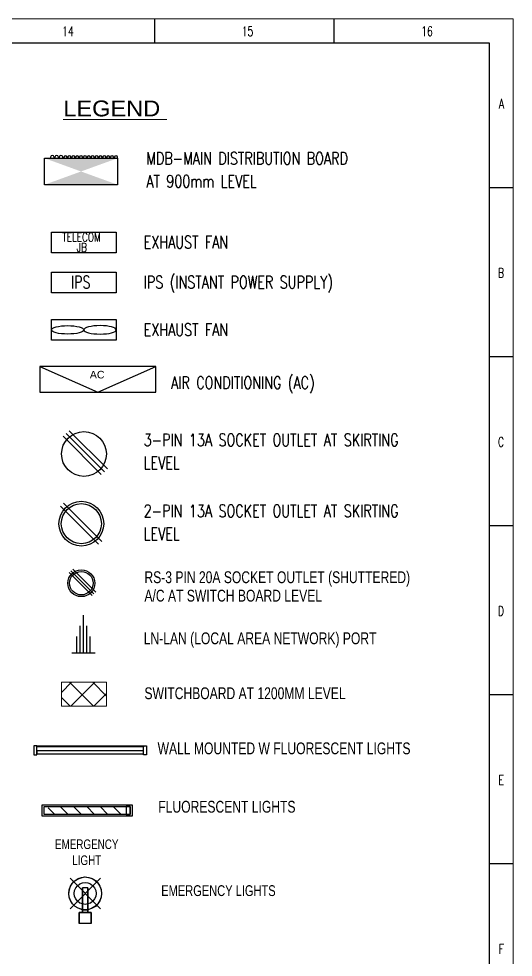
# Model space of a CAD drawing. Header units: inches. Extents: x 255 to 1155, y -3 to 634.
# Drawn here: x 1000.1 to 1155.3, y 339 to 633.7 of the extents above; entities that cross this region are included whole.
import ezdxf

# ---------------------------------------------------------------- set-up
doc = ezdxf.new("R2010")
doc.units = ezdxf.units.IN
doc.header["$MEASUREMENT"] = 0
for name, color, linetype, lineweight in [('E-LAN', 6, 'Continuous', 30), ('E-Legend', 7, 'Continuous', 30), ('E-MDB', 1, 'Continuous', 30), ('E-WTL-Wall-Tube-Light', 7, 'Continuous', 30), ('Switchboard', 30, 'Continuous', 13), ('Text', 252, 'Continuous', 15)]:
    doc.layers.add(name, color=color, linetype=linetype, lineweight=lineweight)
for name, color, linetype in [('Exhaust Fans', 7, 'Continuous'), ('HVAC', 44, 'Continuous'), ('Layer 1', 7, 'Continuous'), ('Panels', 1, 'Continuous'), ('Sockets', 7, 'Continuous')]:
    doc.layers.add(name, color=color, linetype=linetype)
doc.styles.get("Standard").update_dxf_attribs({"font": 'arial.ttf'})
doc.styles.add('Swiss721', font='swisscl.ttf')
doc.styles.add('TAVE1', font='ROMANS.shx', dxfattribs={"width": 0.75})
doc.styles.add('TEG BORDER', font='txt_qlt.shx', dxfattribs={"width": 0.7, "bigfont": 'hztxt.shx'})
doc.styles.add('TIMES', font='ARIALN.TTF')

# ---------------------------------------------------------------- blocks, each defined once
blk = doc.blocks.new('252 BORDER A2')
for p, q in [((519.75, 420), (519.75, 415)), ((556.87, 420), (556.87, 415)), ((594, 385), (589, 385)), ((594, 350), (589, 350)), ((594, 315), (589, 315)), ((594, 280), (589, 280)), ((594, 245), (589, 245))]:
    blk.add_line(p, q)
at = {"color": 5, "lineweight": 15}
blk.add_lwpolyline([(0, 420), (594, 420), (594, 0), (0, 0)], close=True, dxfattribs=at)
blk.add_lwpolyline([(5, 415), (589, 415), (589, 5), (5, 5)], close=True)
at = {"char_height": 2, "width": 2, "style": 'TEG BORDER'}
for s, insert, attachment_point in [('\\pi-0.033333;14', (500.67, 418.41), 1), ('\\pi2.2204e-016;15', (537.8, 418.41), 1), ('\\pi0.033333;16', (574.92, 418.41), 1), ('A', (592.09, 403.39), 3), ('B', (592.09, 368.39), 3), ('C', (592.09, 333.39), 3), ('D', (592.09, 298.39), 3), ('E', (592.09, 263.39), 3), ('F', (592.09, 228.39), 3)]:
    blk.add_mtext(s, dxfattribs=dict(at, insert=insert, attachment_point=attachment_point))
blk = doc.blocks.new('A$C63C712C3')
at = {"ltscale": 2}
for p, q in [((40, 42), (34, 42)), ((40, 16), (34, 16)), ((1231, 42), (1237, 42)), ((1231, 16), (1237, 16))]:
    blk.add_line(p, q, dxfattribs=at)
for points in [[(35, 103), (0, 103), (0, 0), (35, 0)], [(35, 103), (1235, 103), (1235, 90), (35, 90)], [(40, 48), (1231, 48), (1231, 10), (40, 10)], [(1235, 103), (1271, 103), (1271, 0), (1235, 0)]]:
    blk.add_lwpolyline(points, close=True, dxfattribs=at)
blk = doc.blocks.new('ASDSAETR')
for p, q in [((51404, -7188.31), (51404, -7197.3)), ((51404, -7190.29), (51410.36, -7190.29)), ((51404, -7191.55), (51414.43, -7191.55)), ((51404, -7192.81), (51418.49, -7192.81)), ((51404, -7194.07), (51414.43, -7194.07)), ((51404, -7195.33), (51410.36, -7195.33))]:
    blk.add_line(p, q)

msp = doc.modelspace()

# ---------------------------------------------------------------- hatches: boundary and pattern name
h = msp.add_hatch()
h.set_pattern_fill('ANSI31', color=256, scale=23.540904, angle=90)
h.set_pattern_definition([(135, (1081.8968, 250.9502), (-2.08074, -2.08074), [])])
h.paths.add_polyline_path([(1009.31, 386.34), (1009.31, 383.87), (1033.8, 383.87), (1033.8, 386.34)])
at = {"layer": 'Panels'}
h = msp.add_hatch(color=256, dxfattribs=at)
h.dxf.hatch_style = 1
h.paths.add_polyline_path([(1019.62, 585.72), (1008.17, 581.56), (1031.08, 581.56)])
h.paths.add_polyline_path([(1008.17, 589.88), (1019.62, 585.72), (1031.08, 589.88)])
at = {"layer": 'Switchboard'}
h = msp.add_hatch(dxfattribs=at)
h.set_pattern_fill('ANSI37', color=256, scale=41.196582, angle=180)
h.set_pattern_definition([(225, (1336.751, 956.6443), (3.641298, -3.641298), []), (315, (1336.751, 956.6443), (3.641298, 3.641298), [])])
h.paths.add_polyline_path([(1013.46, 425.34), (1013.46, 417.8), (1027.66, 417.8), (1027.66, 425.34)])

# ---------------------------------------------------------------- linework, layer by layer
for points in [[(1035.68, 386.85), (1035.68, 383.32), (1007.43, 383.32), (1007.43, 386.85)], [(1035.06, 386.34), (1035.06, 383.87), (1008.05, 383.87), (1008.05, 386.34)], [(1035.06, 383.87), (1035.06, 386.34), (1033.8, 386.34), (1033.8, 383.87)]]:
    msp.add_lwpolyline(points, close=True)
at = {"layer": 'Exhaust Fans'}
for points in [[(1030.68, 566.69), (1030.68, 560.21), (1010.35, 560.21), (1010.35, 566.69)], [(1030.68, 554.14), (1030.68, 547.66), (1010.35, 547.66), (1010.35, 554.14)], [(1030.68, 539.23), (1030.68, 532.75), (1010.35, 532.75), (1010.35, 539.23)]]:
    msp.add_lwpolyline(points, close=True, dxfattribs=at)
msp.add_ellipse((1015.43, 535.99), major_axis=(5.08, 0), ratio=0.260631, dxfattribs=at)
at = {"layer": 'Exhaust Fans', "extrusion": (0, 0, -1)}
msp.add_ellipse((1025.6, 535.99), major_axis=(-5.08, 0), ratio=0.260631, dxfattribs=at)
at = {"layer": 'HVAC'}
for p, q in [((1006.64, 524.46), (1024.87, 516.42)), ((1024.87, 516.42), (1043.1, 524.46))]:
    msp.add_line(p, q, dxfattribs=at)
msp.add_lwpolyline([(1043.1, 524.46), (1006.64, 524.46), (1006.64, 516.42), (1043.1, 516.42)], close=True, dxfattribs=at)
at = {"layer": 'Layer 1', "color": 1}
msp.add_line((1022.84, 349.57), (1019.01, 349.57), dxfattribs=at)
for points in [[(1015.78, 358.66), (1015.86, 359.86), (1016.16, 360.99), (1016.76, 362.04), (1017.51, 362.86), (1018.49, 363.54), (1019.61, 363.99), (1020.74, 364.21), (1021.94, 364.06), (1023.07, 363.76), (1024.04, 363.09), (1024.87, 362.34), (1025.54, 361.29), (1025.92, 360.23), (1026.07, 359.03)], [(1015.78, 359.03), (1015.93, 360.16), (1016.31, 361.29), (1016.91, 362.26), (1017.74, 363.09), (1018.71, 363.69), (1019.76, 364.06), (1020.96, 364.21), (1022.09, 364.06), (1023.14, 363.69), (1024.12, 363.09), (1024.94, 362.26), (1025.54, 361.29), (1025.92, 360.16), (1026.07, 359.03), (1025.92, 357.91), (1025.54, 356.78), (1024.94, 355.81), (1024.12, 354.98), (1023.14, 354.38), (1022.09, 354), (1020.96, 353.93), (1019.76, 354), (1018.71, 354.38), (1017.74, 354.98), (1016.91, 355.81), (1016.31, 356.78), (1015.93, 357.91), (1015.78, 359.03)], [(1025.69, 354.23), (1016.16, 363.84)], [(1025.69, 363.84), (1016.16, 354.23)], [(1017.51, 359.03), (1017.59, 359.93), (1017.96, 360.76), (1018.49, 361.44), (1019.24, 362.04), (1020.06, 362.34), (1020.96, 362.49), (1021.79, 362.34), (1022.62, 362.04), (1023.37, 361.44), (1023.89, 360.76), (1024.27, 359.93), (1024.34, 359.03), (1024.27, 358.13), (1023.89, 357.31), (1023.37, 356.63), (1022.62, 356.03), (1021.79, 355.73), (1020.96, 355.58), (1020.06, 355.73), (1019.24, 356.03), (1018.49, 356.63), (1017.96, 357.31), (1017.59, 358.13), (1017.51, 359.03)], [(1020.06, 353.03), (1021.79, 353.03), (1021.79, 360.76)], [(1020.06, 353.03), (1020.06, 360.76), (1020.06, 353.55), (1020.06, 353.03), (1021.79, 353.03)], [(1021.79, 360.76), (1020.06, 360.76)], [(1021.79, 360.76), (1020.06, 360.76)], [(1021.79, 360.76), (1021.79, 353.03)], [(1019.69, 354.08), (1018.71, 354.38), (1017.74, 354.98), (1016.98, 355.73), (1016.38, 356.63), (1016.01, 357.61), (1015.78, 358.66)], [(1026.07, 359.03), (1025.92, 357.83), (1025.54, 356.71), (1024.87, 355.73), (1023.97, 354.9), (1022.92, 354.3), (1021.79, 353.93)], [(1019.69, 354.08), (1020.06, 353.93), (1021.79, 353.93)], [(1022.84, 349.57), (1022.84, 353.03), (1019.01, 353.03), (1019.01, 349.57)], [(1019.01, 349.57), (1019.01, 353.03)], [(1019.01, 353.03), (1022.84, 353.03)], [(1022.84, 353.03), (1022.84, 349.57)]]:
    msp.add_lwpolyline(points, dxfattribs=at)
at = {"layer": 'Panels'}
msp.add_lwpolyline([(1031.08, 581.56), (1008.17, 581.56), (1008.17, 589.88), (1031.08, 589.88)], close=True, dxfattribs=at)
for points in [[(1011.15, 589.9), (1011.15, 590.22, 1), (1010.06, 590.22), (1010.06, 589.9)], [(1012.51, 589.9), (1012.51, 590.22, 1), (1011.42, 590.22), (1011.42, 589.9)], [(1013.87, 589.9), (1013.87, 590.22, 1), (1012.78, 590.22), (1012.78, 589.9)], [(1015.23, 589.88), (1015.23, 590.17, 1), (1014.25, 590.17), (1014.25, 589.88)], [(1016.45, 589.88), (1016.45, 590.17, 1), (1015.48, 590.17), (1015.48, 589.88)], [(1017.67, 589.88), (1017.67, 590.17, 1), (1016.69, 590.17), (1016.69, 589.88)], [(1018.89, 589.88), (1018.89, 590.17, 1), (1017.92, 590.17), (1017.92, 589.88)], [(1020.1, 589.88), (1020.1, 590.17, 1), (1019.13, 590.17), (1019.13, 589.88)], [(1021.33, 589.88), (1021.33, 590.17, 1), (1020.35, 590.17), (1020.35, 589.88)], [(1022.54, 589.88), (1022.54, 590.17, 1), (1021.57, 590.17), (1021.57, 589.88)], [(1023.78, 589.88), (1023.78, 590.17, 1), (1022.8, 590.17), (1022.8, 589.88)], [(1024.99, 589.88), (1024.99, 590.17, 1), (1024.02, 590.17), (1024.02, 589.88)], [(1026.2, 589.88), (1026.2, 590.17, 1), (1025.23, 590.17), (1025.23, 589.88)], [(1027.42, 589.88), (1027.42, 590.17, 1), (1026.45, 590.17), (1026.45, 589.88)], [(1028.64, 589.88), (1028.64, 590.17, 1), (1027.67, 590.17), (1027.67, 589.88)], [(1029.84, 589.88), (1029.84, 590.17, 1), (1028.86, 590.17), (1028.86, 589.88)], [(1031.08, 589.88), (1031.08, 590.17, 1), (1030.11, 590.17), (1030.11, 589.88)]]:
    msp.add_lwpolyline(points, format="xyb", dxfattribs=at)
at = {"layer": 'Sockets', "color": 5}
for p, q in [((1027.91, 492.31), (1015.9, 504.31)), ((1025.97, 490.57), (1013.96, 502.58)), ((1026.94, 491.44), (1014.93, 503.45))]:
    msp.add_line(p, q, dxfattribs=at)
at = {"layer": 'Sockets', "color": 3}
for p, q in [((1025.15, 468.67), (1013.14, 480.68)), ((1026.12, 469.54), (1014.11, 481.55)), ((1015.88, 459.8), (1023.08, 452.59)), ((1016.46, 460.32), (1023.66, 453.11)), ((1017.04, 460.84), (1024.25, 453.63))]:
    msp.add_line(p, q, dxfattribs=at)
at = {"layer": 'Sockets', "color": 5}
msp.add_circle((1020.54, 497.02), 7.03, dxfattribs=at)
at = {"layer": 'Sockets', "color": 3}
for centre, radius in [((1019.72, 475.13), 7.03), ((1019.72, 475.13), 6.29), ((1019.72, 456.45), 4.22), ((1019.72, 456.45), 3.68)]:
    msp.add_circle(centre, radius, dxfattribs=at)
at = {"layer": 'Switchboard'}
msp.add_lwpolyline([(1027.66, 417.8), (1013.46, 417.8), (1013.46, 425.34), (1027.66, 425.34)], close=True, dxfattribs=at)

# ---------------------------------------------------------------- block references
at = {"xscale": 1.5163271442, "yscale": 1.5163271442, "zscale": 1.5163271442}
msp.add_blockref('252 BORDER A2', (254.56, -3.19), dxfattribs=at)
at = {"layer": 'E-LAN', "lineweight": -2, "xscale": 0.8164800000000004, "yscale": 0.8164800000000004, "zscale": 0.8164800000000004, "rotation": 89.99999999999999}
msp.add_blockref('ASDSAETR', (-4852.4, -41535.77), dxfattribs=at)
at = {"layer": 'E-WTL-Wall-Tube-Light', "lineweight": 0, "xscale": 0.02788986708809698, "yscale": 0.02788986708809698, "zscale": 0.02788986708809698}
msp.add_blockref('A$C63C712C3', (1004.77, 402.54), dxfattribs=at)

# ---------------------------------------------------------------- texts
at = {"layer": 'E-Legend', "lineweight": 0, "style": 'TIMES', "width": 1.3}
msp.add_text('%%ULEGEND ', height=4.972, dxfattribs=at).set_placement((1014.04, 603.02))
at = {"layer": 'E-MDB', "color": 0, "lineweight": 0, "style": 'TAVE1', "width": 0.75}
for s, height, p in [('MDB-MAIN DISTRIBUTION BOARD', 3.9061, (1040.1, 587.89)), ('AT 900mm LEVEL', 3.9061, (1040.1, 580.69)), ('TELECOM ', 2.734, (1013.68, 563.74)), ('JB', 2.734, (1018.24, 560.52)), ('EXHAUST FAN', 3.9061, (1039.29, 561.56)), ('IPS', 3.906, (1016.44, 549.01)), ('IPS (INSTANT POWER SUPPLY)', 3.9061, (1039.29, 549.01)), ('EXHAUST FAN', 3.9061, (1039.29, 534.1)), ('AIR CONDITIONING (AC)', 3.9061, (1047.86, 517.45)), ('3-PIN 13A SOCKET OUTLET AT SKIRTING', 3.9061, (1039.29, 499.48)), ('LEVEL', 3.906, (1039.29, 492.28)), ('2-PIN 13A SOCKET OUTLET AT SKIRTING', 3.9061, (1039.29, 477.19)), ('LEVEL', 3.906, (1039.29, 469.99))]:
    msp.add_text(s, height=height, dxfattribs=at).set_placement(p)
at = {"layer": 'HVAC'}
msp.add_text('AC', height=2.377, dxfattribs=at).set_placement((1022.38, 520.74))
at = {"layer": 'Sockets', "color": 0, "style": 'Swiss721'}
for s, height, p in [('RS-3 PIN 20A SOCKET OUTLET (SHUTTERED)', 3.7068, (1039.52, 456.47)), ('A/C AT SWITCH BOARD LEVEL', 3.7068, (1039.52, 450.68)), ('LN-LAN (LOCAL AREA NETWORK) PORT', 3.7068, (1039.3, 437.29)), ('SWITCHBOARD AT 1200MM LEVEL', 3.7068, (1039.52, 420.04)), ('WALL MOUNTED W FLUORESCENT LIGHTS ', 3.7068, (1043.65, 402.74)), ('FLUORESCENT LIGHTS ', 3.7068, (1043.87, 384.41)), ('EMERGENCY LIGHTS', 3.3899, (1044.79, 358.23))]:
    msp.add_text(s, height=height, dxfattribs=at).set_placement(p)
at = {"layer": 'Text', "color": 4, "insert": (1021.41, 376), "char_height": 3.0139, "width": 23.5954, "attachment_point": 2, "style": 'Swiss721'}
msp.add_mtext('EMERGENCY LIGHT ', dxfattribs=at)

doc.saveas('drawing.dxf')
